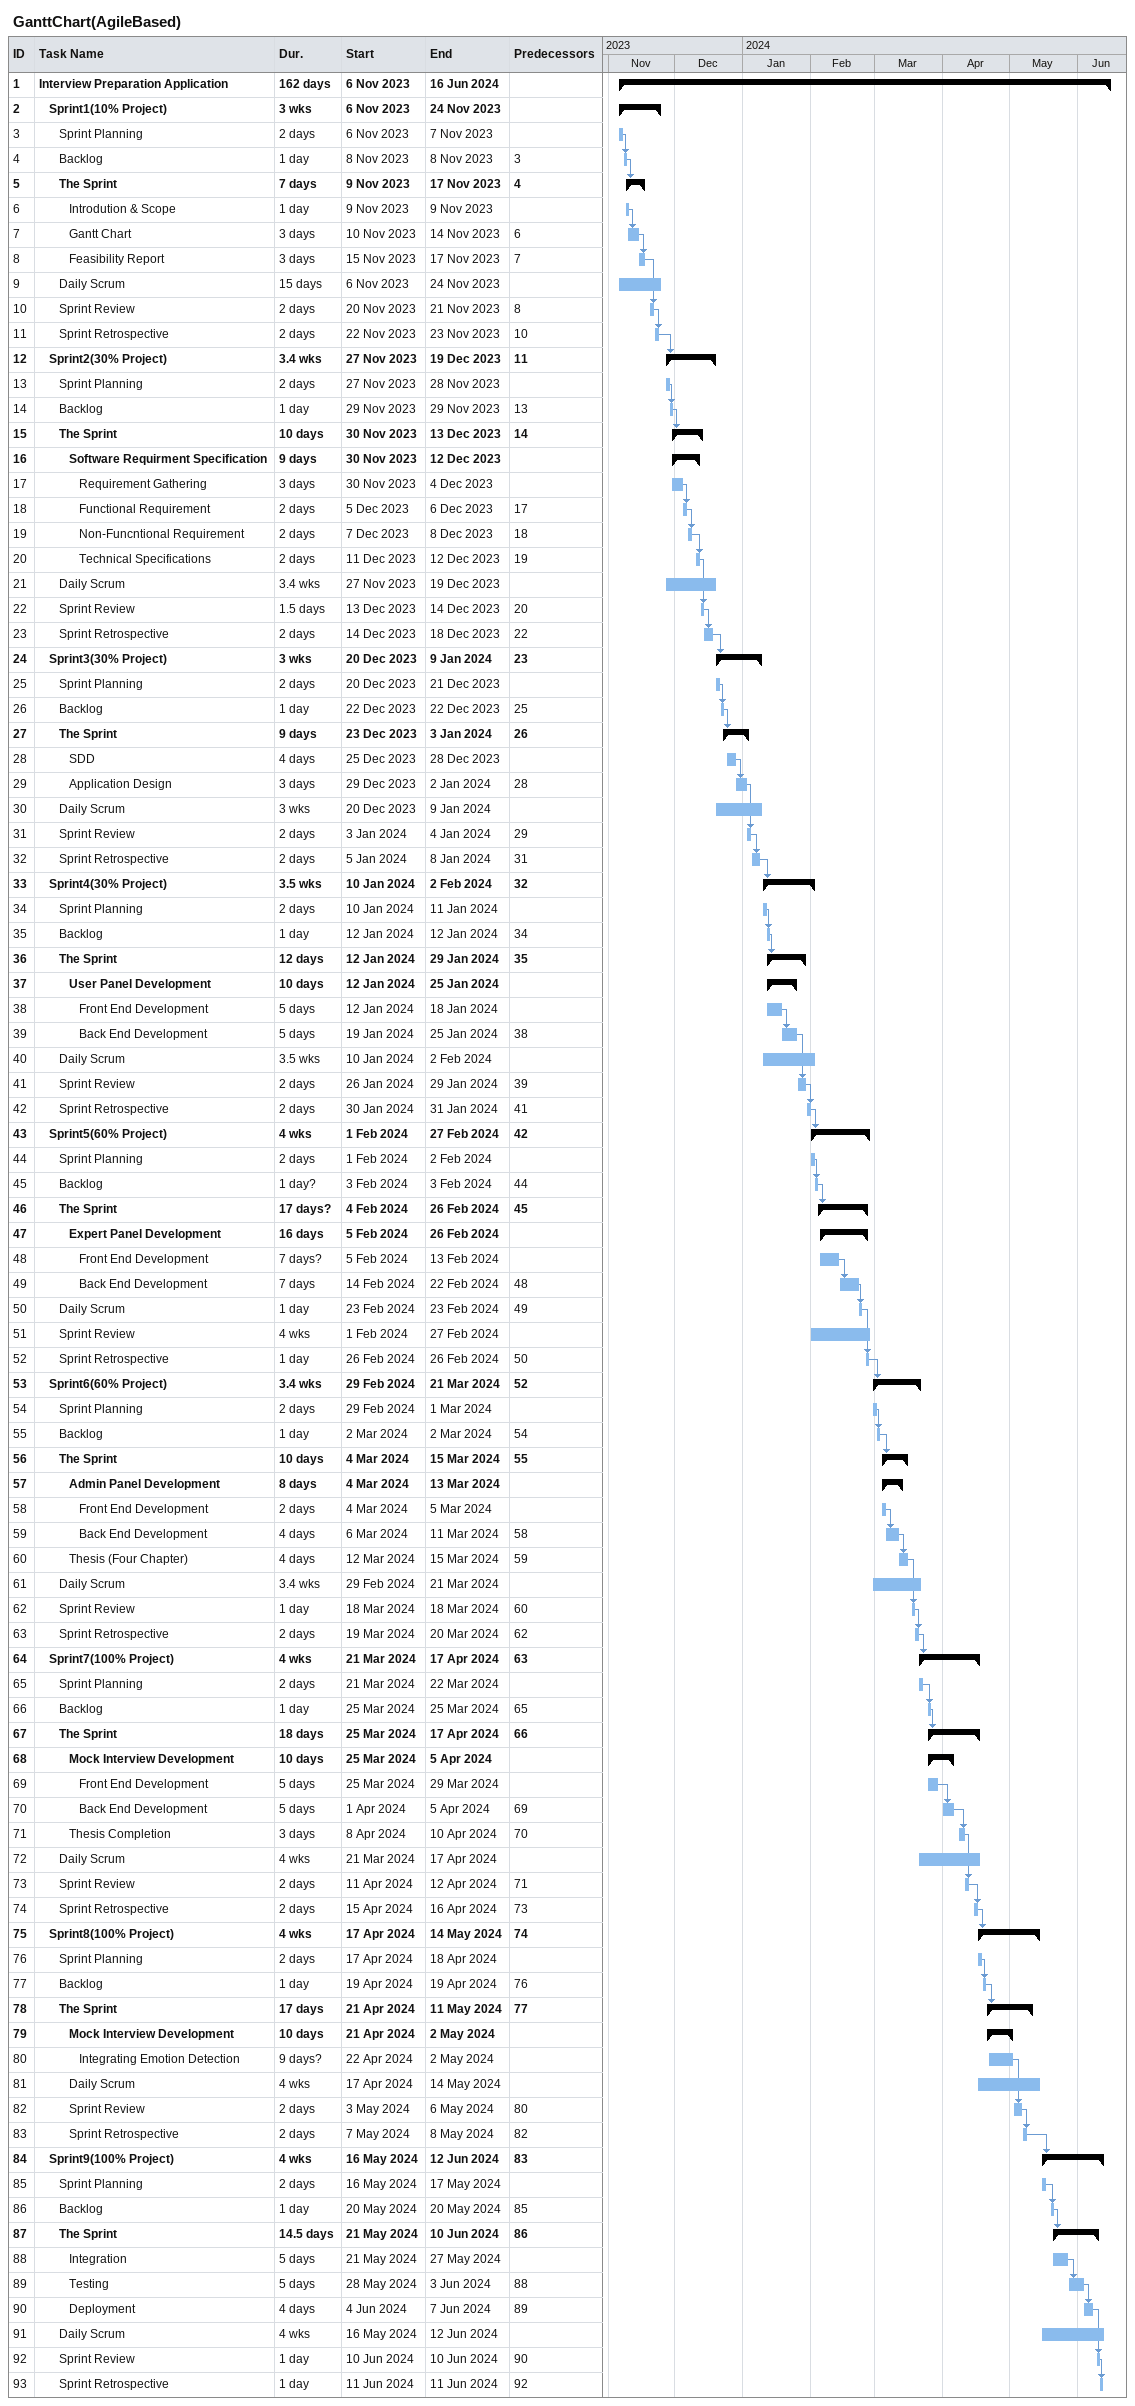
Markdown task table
GanttChart(AgileBased)

| ID | Level | Task | Duration | Start | Finish | Predecessors |
|---|---|---|---|---|---|---|
| 1 | 1 | **Interview Preparation Application** | 162d | 2023-11-06 | 2024-06-16 |  |
| 2 | 2 | **Sprint1(10% Project)** | 3w | 2023-11-06 | 2023-11-24 |  |
| 3 | 3 | Sprint Planning | 2d | 2023-11-06 | 2023-11-07 |  |
| 4 | 3 | Backlog | 1d | 2023-11-08 | 2023-11-08 | 3 |
| 5 | 3 | **The Sprint** | 7d | 2023-11-09 | 2023-11-17 | 4 |
| 6 | 4 | Introdution & Scope | 1d | 2023-11-09 | 2023-11-09 |  |
| 7 | 4 | Gantt Chart | 3d | 2023-11-10 | 2023-11-14 | 6 |
| 8 | 4 | Feasibility Report | 3d | 2023-11-15 | 2023-11-17 | 7 |
| 9 | 3 | Daily Scrum | 15d | 2023-11-06 | 2023-11-24 |  |
| 10 | 3 | Sprint Review | 2d | 2023-11-20 | 2023-11-21 | 8 |
| 11 | 3 | Sprint Retrospective | 2d | 2023-11-22 | 2023-11-23 | 10 |
| 12 | 2 | **Sprint2(30% Project)** | 3.4w | 2023-11-27 | 2023-12-19 | 11 |
| 13 | 3 | Sprint Planning | 2d | 2023-11-27 | 2023-11-28 |  |
| 14 | 3 | Backlog | 1d | 2023-11-29 | 2023-11-29 | 13 |
| 15 | 3 | **The Sprint** | 10d | 2023-11-30 | 2023-12-13 | 14 |
| 16 | 4 | **Software Requirment Specification** | 9d | 2023-11-30 | 2023-12-12 |  |
| 17 | 5 | Requirement Gathering | 3d | 2023-11-30 | 2023-12-04 |  |
| 18 | 5 | Functional Requirement | 2d | 2023-12-05 | 2023-12-06 | 17 |
| 19 | 5 | Non-Funcntional Requirement | 2d | 2023-12-07 | 2023-12-08 | 18 |
| 20 | 5 | Technical Specifications | 2d | 2023-12-11 | 2023-12-12 | 19 |
| 21 | 3 | Daily Scrum | 3.4w | 2023-11-27 | 2023-12-19 |  |
| 22 | 3 | Sprint Review | 1.5d | 2023-12-13 | 2023-12-14 | 20 |
| 23 | 3 | Sprint Retrospective | 2d | 2023-12-14 | 2023-12-18 | 22 |
| 24 | 2 | **Sprint3(30% Project)** | 3w | 2023-12-20 | 2024-01-09 | 23 |
| 25 | 3 | Sprint Planning | 2d | 2023-12-20 | 2023-12-21 |  |
| 26 | 3 | Backlog | 1d | 2023-12-22 | 2023-12-22 | 25 |
| 27 | 3 | **The Sprint** | 9d | 2023-12-23 | 2024-01-03 | 26 |
| 28 | 4 | SDD | 4d | 2023-12-25 | 2023-12-28 |  |
| 29 | 4 | Application Design | 3d | 2023-12-29 | 2024-01-02 | 28 |
| 30 | 3 | Daily Scrum | 3w | 2023-12-20 | 2024-01-09 |  |
| 31 | 3 | Sprint Review | 2d | 2024-01-03 | 2024-01-04 | 29 |
| 32 | 3 | Sprint Retrospective | 2d | 2024-01-05 | 2024-01-08 | 31 |
| 33 | 2 | **Sprint4(30% Project)** | 3.5w | 2024-01-10 | 2024-02-02 | 32 |
| 34 | 3 | Sprint Planning | 2d | 2024-01-10 | 2024-01-11 |  |
| 35 | 3 | Backlog | 1d | 2024-01-12 | 2024-01-12 | 34 |
| 36 | 3 | **The Sprint** | 12d | 2024-01-12 | 2024-01-29 | 35 |
| 37 | 4 | **User Panel Development** | 10d | 2024-01-12 | 2024-01-25 |  |
| 38 | 5 | Front End Development | 5d | 2024-01-12 | 2024-01-18 |  |
| 39 | 5 | Back End Development | 5d | 2024-01-19 | 2024-01-25 | 38 |
| 40 | 3 | Daily Scrum | 3.5w | 2024-01-10 | 2024-02-02 |  |
| 41 | 3 | Sprint Review | 2d | 2024-01-26 | 2024-01-29 | 39 |
| 42 | 3 | Sprint Retrospective | 2d | 2024-01-30 | 2024-01-31 | 41 |
| 43 | 2 | **Sprint5(60% Project)** | 4w | 2024-02-01 | 2024-02-27 | 42 |
| 44 | 3 | Sprint Planning | 2d | 2024-02-01 | 2024-02-02 |  |
| 45 | 3 | Backlog | 1d? | 2024-02-03 | 2024-02-03 | 44 |
| 46 | 3 | **The Sprint** | 17d? | 2024-02-04 | 2024-02-26 | 45 |
| 47 | 4 | **Expert Panel Development** | 16d | 2024-02-05 | 2024-02-26 |  |
| 48 | 5 | Front End Development | 7d? | 2024-02-05 | 2024-02-13 |  |
| 49 | 5 | Back End Development | 7d | 2024-02-14 | 2024-02-22 | 48 |
| 50 | 3 | Daily Scrum | 1d | 2024-02-23 | 2024-02-23 | 49 |
| 51 | 3 | Sprint Review | 4w | 2024-02-01 | 2024-02-27 |  |
| 52 | 3 | Sprint Retrospective | 1d | 2024-02-26 | 2024-02-26 | 50 |
| 53 | 2 | **Sprint6(60% Project)** | 3.4w | 2024-02-29 | 2024-03-21 | 52 |
| 54 | 3 | Sprint Planning | 2d | 2024-02-29 | 2024-03-01 |  |
| 55 | 3 | Backlog | 1d | 2024-03-02 | 2024-03-02 | 54 |
| 56 | 3 | **The Sprint** | 10d | 2024-03-04 | 2024-03-15 | 55 |
| 57 | 4 | **Admin Panel Development** | 8d | 2024-03-04 | 2024-03-13 |  |
| 58 | 5 | Front End Development | 2d | 2024-03-04 | 2024-03-05 |  |
| 59 | 5 | Back End Development | 4d | 2024-03-06 | 2024-03-11 | 58 |
| 60 | 4 | Thesis (Four Chapter) | 4d | 2024-03-12 | 2024-03-15 | 59 |
| 61 | 3 | Daily Scrum | 3.4w | 2024-02-29 | 2024-03-21 |  |
| 62 | 3 | Sprint Review | 1d | 2024-03-18 | 2024-03-18 | 60 |
| 63 | 3 | Sprint Retrospective | 2d | 2024-03-19 | 2024-03-20 | 62 |
| 64 | 2 | **Sprint7(100% Project)** | 4w | 2024-03-21 | 2024-04-17 | 63 |
| 65 | 3 | Sprint Planning | 2d | 2024-03-21 | 2024-03-22 |  |
| 66 | 3 | Backlog | 1d | 2024-03-25 | 2024-03-25 | 65 |
| 67 | 3 | **The Sprint** | 18d | 2024-03-25 | 2024-04-17 | 66 |
| 68 | 4 | **Mock Interview Development** | 10d | 2024-03-25 | 2024-04-05 |  |
| 69 | 5 | Front End Development | 5d | 2024-03-25 | 2024-03-29 |  |
| 70 | 5 | Back End Development | 5d | 2024-04-01 | 2024-04-05 | 69 |
| 71 | 4 | Thesis Completion | 3d | 2024-04-08 | 2024-04-10 | 70 |
| 72 | 3 | Daily Scrum | 4w | 2024-03-21 | 2024-04-17 |  |
| 73 | 3 | Sprint Review | 2d | 2024-04-11 | 2024-04-12 | 71 |
| 74 | 3 | Sprint Retrospective | 2d | 2024-04-15 | 2024-04-16 | 73 |
| 75 | 2 | **Sprint8(100% Project)** | 4w | 2024-04-17 | 2024-05-14 | 74 |
| 76 | 3 | Sprint Planning | 2d | 2024-04-17 | 2024-04-18 |  |
| 77 | 3 | Backlog | 1d | 2024-04-19 | 2024-04-19 | 76 |
| 78 | 3 | **The Sprint** | 17d | 2024-04-21 | 2024-05-11 | 77 |
| 79 | 4 | **Mock Interview Development** | 10d | 2024-04-21 | 2024-05-02 |  |
| 80 | 5 | Integrating Emotion Detection | 9d? | 2024-04-22 | 2024-05-02 |  |
| 81 | 4 | Daily Scrum | 4w | 2024-04-17 | 2024-05-14 |  |
| 82 | 4 | Sprint Review | 2d | 2024-05-03 | 2024-05-06 | 80 |
| 83 | 4 | Sprint Retrospective | 2d | 2024-05-07 | 2024-05-08 | 82 |
| 84 | 2 | **Sprint9(100% Project)** | 4w | 2024-05-16 | 2024-06-12 | 83 |
| 85 | 3 | Sprint Planning | 2d | 2024-05-16 | 2024-05-17 |  |
| 86 | 3 | Backlog | 1d | 2024-05-20 | 2024-05-20 | 85 |
| 87 | 3 | **The Sprint** | 14.5d | 2024-05-21 | 2024-06-10 | 86 |
| 88 | 4 | Integration | 5d | 2024-05-21 | 2024-05-27 |  |
| 89 | 4 | Testing | 5d | 2024-05-28 | 2024-06-03 | 88 |
| 90 | 4 | Deployment | 4d | 2024-06-04 | 2024-06-07 | 89 |
| 91 | 3 | Daily Scrum | 4w | 2024-05-16 | 2024-06-12 |  |
| 92 | 3 | Sprint Review | 1d | 2024-06-10 | 2024-06-10 | 90 |
| 93 | 3 | Sprint Retrospective | 1d | 2024-06-11 | 2024-06-11 | 92 |
